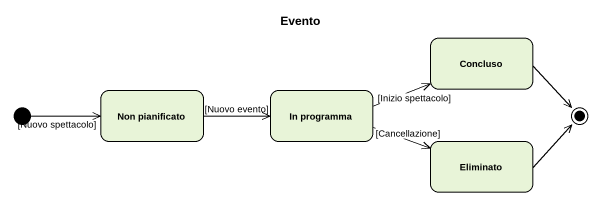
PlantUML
@startuml
title Evento
hide empty description
state Concluso
state "Non pianificato" as Non_pianificato
state "In programma" as In_programma
state Eliminato
[*] -right-> Non_pianificato : [Nuovo spettacolo]
Non_pianificato -right-> In_programma : [Nuovo evento]
In_programma -right-> Concluso : [Inizio spettacolo]
In_programma -right-> Eliminato : [Cancellazione]
Concluso -right-> [*]
Eliminato -right-> [*]
@enduml
